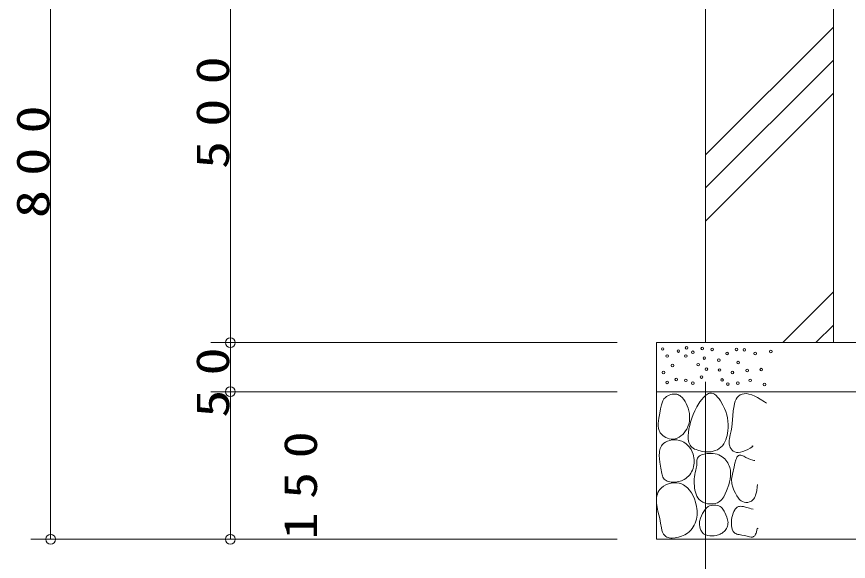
# Model space of a CAD drawing. Units: millimetres on the paper. Extents: x 0 to 420, y -594 to 297.
# Drawn here: x 295.49 to 337.76, y -413.52 to -385.82 of the extents above; entities that cross this region are included whole.
import ezdxf

# ---------------------------------------------------------------- set-up
doc = ezdxf.new("R2010")
doc.units = ezdxf.units.MM
for name, color, linetype, lineweight in [('0_2', 7, 'Continuous', 13), ('2D_DIMENSION', 7, 'Continuous', 13), ('HAT', 7, 'Continuous', 13)]:
    doc.layers.add(name, color=color, linetype=linetype, lineweight=lineweight)
doc.styles.add('ＭＳ ゴシック', font='')
doc.styles.get('ＭＳ ゴシック').set_extended_font_data('MS Gothic')

msp = doc.modelspace()

# ---------------------------------------------------------------- linework, layer by layer
at = {"layer": '0_2'}
for p, q in [((337.008, -360.595), (337.008, -402.4)), ((330.508, -377.4), (330.508, -402.4)), ((306.35, -402.4), (306.35, -401.9)), ((306.35, -402.4), (306.35, -401.9)), ((328.008, -402.4), (350.508, -402.4)), ((328.008, -402.4), (328.008, -412.4)), ((306.35, -404.895), (306.35, -405.395)), ((306.35, -404.895), (306.35, -405.395)), ((328.008, -404.9), (350.508, -404.9)), ((297.213, -412.395), (297.213, -411.895)), ((306.35, -412.395), (306.35, -411.895)), ((328.008, -412.4), (350.508, -412.4))]:
    msp.add_line(p, q, dxfattribs=at)
for centre in [(306.35, -402.4), (306.35, -402.4), (306.35, -404.895), (306.35, -404.895), (297.213, -412.395), (306.35, -412.395)]:
    msp.add_circle(centre, 0.25, dxfattribs=at)
at = {"layer": '2D_DIMENSION'}
for p, q in [((297.213, -372.9), (297.213, -411.895)), ((306.35, -377.9), (306.35, -401.9)), ((306.35, -401.9), (306.35, -401.4)), ((326.008, -402.4), (305.35, -402.4)), ((326.008, -402.4), (305.35, -402.4)), ((306.35, -402.4), (306.35, -404.895)), ((330.508, -404.4), (330.508, -423.4)), ((326.014, -404.895), (305.35, -404.895)), ((326.014, -404.895), (305.35, -404.895)), ((306.35, -405.395), (306.35, -411.895)), ((306.35, -405.395), (306.35, -405.895)), ((326.014, -412.395), (296.213, -412.395)), ((326.014, -412.395), (305.35, -412.395))]:
    msp.add_line(p, q, dxfattribs=at)
at = {"layer": 'HAT'}
for p, q in [((330.508, -392.849), (337.008, -386.349)), ((330.508, -394.533), (337.008, -388.033)), ((330.508, -396.216), (337.008, -389.716)), ((334.427, -402.4), (337.008, -399.819)), ((336.111, -402.4), (337.008, -401.503)), ((330.601, -405.017), (330.652, -404.991)), ((330.652, -404.991), (330.703, -404.973)), ((330.703, -404.973), (330.753, -404.963)), ((330.753, -404.963), (330.804, -404.962)), ((330.804, -404.962), (330.886, -404.982)), ((330.886, -404.982), (330.966, -405.025)), ((332.462, -404.996), (332.357, -405.018)), ((332.58, -404.993), (332.462, -404.996)), ((332.712, -405.012), (332.58, -404.993)), ((328.292, -405.452), (328.336, -405.354)), ((328.336, -405.354), (328.391, -405.265)), ((328.391, -405.265), (328.462, -405.187)), ((328.462, -405.187), (328.521, -405.139)), ((328.521, -405.139), (328.587, -405.099)), ((328.587, -405.099), (328.658, -405.065)), ((328.658, -405.065), (328.733, -405.04)), ((328.733, -405.04), (328.811, -405.023)), ((328.811, -405.023), (328.888, -405.014)), ((328.888, -405.014), (328.965, -405.016)), ((328.965, -405.016), (329.039, -405.027)), ((329.039, -405.027), (329.093, -405.042)), ((329.093, -405.042), (329.144, -405.063)), ((329.144, -405.063), (329.192, -405.089)), ((329.192, -405.089), (329.239, -405.12)), ((329.239, -405.12), (329.324, -405.195)), ((329.324, -405.195), (329.4, -405.284)), ((329.4, -405.284), (329.467, -405.386)), ((329.467, -405.386), (329.526, -405.497)), ((330.066, -405.668), (330.222, -405.416)), ((330.222, -405.416), (330.311, -405.295)), ((330.311, -405.295), (330.404, -405.184)), ((330.404, -405.184), (330.502, -405.089)), ((330.502, -405.089), (330.601, -405.017)), ((330.966, -405.025), (331.044, -405.088)), ((331.044, -405.088), (331.12, -405.167)), ((331.12, -405.167), (331.192, -405.258)), ((331.192, -405.258), (331.26, -405.359)), ((331.26, -405.359), (331.381, -405.572)), ((332.015, -405.379), (331.979, -405.491)), ((332.061, -405.277), (332.015, -405.379)), ((332.119, -405.187), (332.061, -405.277)), ((332.186, -405.115), (332.119, -405.187)), ((332.265, -405.059), (332.186, -405.115)), ((332.357, -405.018), (332.265, -405.059)), ((332.857, -405.055), (332.712, -405.012)), ((333.017, -405.123), (332.857, -405.055)), ((333.146, -405.19), (333.017, -405.123)), ((333.274, -405.266), (333.146, -405.19)), ((333.499, -405.411), (333.274, -405.266)), ((333.595, -405.476), (333.499, -405.411)), ((328.173, -405.989), (328.211, -405.773)), ((328.211, -405.773), (328.259, -405.555)), ((328.259, -405.555), (328.292, -405.452)), ((329.526, -405.497), (329.575, -405.613)), ((329.575, -405.613), (329.616, -405.732)), ((329.616, -405.732), (329.654, -405.871)), ((329.962, -405.861), (330.066, -405.668)), ((331.381, -405.572), (331.462, -405.741)), ((331.462, -405.741), (331.527, -405.906)), ((331.952, -405.61), (331.916, -405.862)), ((331.979, -405.491), (331.952, -405.61)), ((328.108, -406.374), (328.126, -406.243)), ((328.126, -406.243), (328.173, -405.989)), ((329.654, -405.871), (329.68, -406.009)), ((329.68, -406.009), (329.693, -406.145)), ((329.693, -406.145), (329.694, -406.28)), ((329.745, -406.438), (329.807, -406.236)), ((329.807, -406.236), (329.878, -406.047)), ((329.878, -406.047), (329.962, -405.861)), ((331.527, -405.906), (331.579, -406.069)), ((331.579, -406.069), (331.617, -406.231)), ((331.617, -406.231), (331.641, -406.393)), ((331.894, -406.117), (331.859, -406.507)), ((331.916, -405.862), (331.894, -406.117)), ((328.098, -406.505), (328.108, -406.374)), ((328.099, -406.634), (328.098, -406.505)), ((328.115, -406.758), (328.099, -406.634)), ((329.611, -406.668), (329.552, -406.791)), ((329.653, -406.542), (329.611, -406.668)), ((329.681, -406.412), (329.653, -406.542)), ((329.662, -406.786), (329.7, -406.607)), ((329.694, -406.28), (329.681, -406.412)), ((329.7, -406.607), (329.745, -406.438)), ((331.641, -406.393), (331.652, -406.555)), ((331.652, -406.555), (331.651, -406.719)), ((331.833, -406.696), (331.798, -406.887)), ((331.859, -406.507), (331.833, -406.696)), ((328.13, -406.817), (328.115, -406.758)), ((328.149, -406.875), (328.13, -406.817)), ((328.174, -406.93), (328.149, -406.875)), ((328.205, -406.983), (328.174, -406.93)), ((328.26, -407.054), (328.205, -406.983)), ((328.325, -407.118), (328.26, -407.054)), ((328.4, -407.175), (328.325, -407.118)), ((329.344, -407.065), (329.256, -407.141)), ((329.423, -406.98), (329.344, -407.065)), ((329.492, -406.888), (329.423, -406.98)), ((329.552, -406.791), (329.492, -406.888)), ((329.621, -407.145), (329.634, -406.967)), ((329.634, -406.967), (329.662, -406.786)), ((331.599, -407.117), (331.57, -407.231)), ((331.638, -406.887), (331.599, -407.117)), ((331.651, -406.719), (331.638, -406.887)), ((331.754, -407.081), (331.717, -407.276)), ((331.798, -406.887), (331.754, -407.081)), ((328.337, -407.554), (328.377, -407.518)), ((328.377, -407.518), (328.469, -407.456)), ((328.483, -407.222), (328.4, -407.175)), ((328.469, -407.456), (328.573, -407.407)), ((328.57, -407.26), (328.483, -407.222)), ((328.661, -407.287), (328.57, -407.26)), ((328.573, -407.407), (328.686, -407.372)), ((328.754, -407.302), (328.661, -407.287)), ((328.686, -407.372), (328.805, -407.35)), ((328.847, -407.304), (328.754, -407.302)), ((328.805, -407.35), (328.927, -407.341)), ((328.956, -407.288), (328.847, -407.304)), ((328.927, -407.341), (329.049, -407.347)), ((329.062, -407.254), (328.956, -407.288)), ((329.049, -407.347), (329.167, -407.368)), ((329.162, -407.204), (329.062, -407.254)), ((329.256, -407.141), (329.162, -407.204)), ((329.167, -407.368), (329.231, -407.386)), ((329.231, -407.386), (329.292, -407.408)), ((329.292, -407.408), (329.408, -407.466)), ((329.408, -407.466), (329.515, -407.538)), ((329.515, -407.538), (329.61, -407.625)), ((329.628, -407.316), (329.621, -407.145)), ((329.64, -407.396), (329.628, -407.316)), ((329.659, -407.472), (329.64, -407.396)), ((329.684, -407.543), (329.659, -407.472)), ((329.718, -407.609), (329.684, -407.543)), ((331.486, -407.448), (331.43, -407.547)), ((331.533, -407.342), (331.486, -407.448)), ((331.57, -407.231), (331.533, -407.342)), ((331.706, -407.373), (331.704, -407.469)), ((331.704, -407.469), (331.712, -407.564)), ((331.717, -407.276), (331.706, -407.373)), ((328.158, -407.99), (328.167, -407.915)), ((328.167, -407.915), (328.181, -407.843)), ((328.181, -407.843), (328.201, -407.774)), ((328.201, -407.774), (328.227, -407.709)), ((328.227, -407.709), (328.26, -407.648)), ((328.26, -407.648), (328.301, -407.592)), ((328.301, -407.592), (328.337, -407.554)), ((329.61, -407.625), (329.695, -407.723)), ((329.695, -407.723), (329.768, -407.832)), ((329.759, -407.668), (329.718, -407.609)), ((329.809, -407.721), (329.759, -407.668)), ((329.768, -407.832), (329.827, -407.949)), ((329.872, -407.768), (329.809, -407.721)), ((329.827, -407.949), (329.873, -408.073)), ((329.943, -407.808), (329.872, -407.768)), ((330.021, -407.841), (329.943, -407.808)), ((330.104, -407.869), (330.021, -407.841)), ((330.278, -407.912), (330.104, -407.869)), ((330.451, -407.945), (330.278, -407.912)), ((330.559, -407.959), (330.451, -407.945)), ((330.67, -407.96), (330.559, -407.959)), ((330.782, -407.949), (330.67, -407.96)), ((330.893, -407.926), (330.782, -407.949)), ((331.001, -407.891), (330.893, -407.926)), ((331.104, -407.845), (331.001, -407.891)), ((331.199, -407.788), (331.104, -407.845)), ((331.285, -407.721), (331.199, -407.788)), ((331.363, -407.639), (331.285, -407.721)), ((331.43, -407.547), (331.363, -407.639)), ((331.712, -407.564), (331.734, -407.657)), ((331.734, -407.657), (331.763, -407.73)), ((331.763, -407.73), (331.803, -407.799)), ((331.803, -407.799), (331.853, -407.862)), ((331.853, -407.862), (331.915, -407.914)), ((331.915, -407.914), (331.989, -407.955)), ((331.989, -407.955), (332.073, -407.981)), ((332.279, -407.977), (332.405, -407.942)), ((332.405, -407.942), (332.534, -407.891)), ((332.534, -407.891), (332.658, -407.83)), ((332.658, -407.83), (332.767, -407.767)), ((332.767, -407.767), (332.851, -407.711)), ((332.851, -407.711), (332.9, -407.668)), ((332.905, -407.648), (332.857, -407.657)), ((332.9, -407.668), (332.909, -407.655)), ((332.909, -407.655), (332.905, -407.648)), ((328.154, -408.146), (328.158, -407.99)), ((328.165, -408.307), (328.154, -408.146)), ((328.185, -408.469), (328.165, -408.307)), ((329.873, -408.073), (329.896, -408.161)), ((329.896, -408.161), (329.913, -408.251)), ((329.913, -408.251), (329.922, -408.342)), ((329.922, -408.342), (329.925, -408.433)), ((330.058, -408.512), (330.065, -408.381)), ((330.065, -408.381), (330.077, -408.32)), ((330.077, -408.32), (330.098, -408.266)), ((330.098, -408.266), (330.131, -408.217)), ((330.131, -408.217), (330.176, -408.175)), ((330.176, -408.175), (330.23, -408.14)), ((330.23, -408.14), (330.292, -408.11)), ((330.292, -408.11), (330.359, -408.086)), ((330.359, -408.086), (330.431, -408.067)), ((330.431, -408.067), (330.579, -408.041)), ((330.579, -408.041), (330.688, -408.032)), ((330.688, -408.032), (330.793, -408.03)), ((330.793, -408.03), (330.896, -408.037)), ((330.896, -408.037), (330.995, -408.052)), ((330.995, -408.052), (331.09, -408.075)), ((331.09, -408.075), (331.181, -408.108)), ((331.181, -408.108), (331.267, -408.15)), ((331.267, -408.15), (331.349, -408.202)), ((331.349, -408.202), (331.414, -408.253)), ((331.414, -408.253), (331.476, -408.311)), ((331.476, -408.311), (331.532, -408.374)), ((331.532, -408.374), (331.584, -408.443)), ((332.042, -408.362), (331.997, -408.535)), ((332.069, -408.286), (332.042, -408.362)), ((332.1, -408.221), (332.069, -408.286)), ((332.073, -407.981), (332.17, -407.989)), ((332.138, -408.171), (332.1, -408.221)), ((332.183, -408.138), (332.138, -408.171)), ((332.17, -407.989), (332.279, -407.977)), ((332.22, -408.126), (332.183, -408.138)), ((332.26, -408.123), (332.22, -408.126)), ((332.303, -408.129), (332.26, -408.123)), ((332.35, -408.141), (332.303, -408.129)), ((332.451, -408.18), (332.35, -408.141)), ((332.56, -408.233), (332.451, -408.18)), ((332.79, -408.342), (332.56, -408.233)), ((332.905, -408.38), (332.79, -408.342)), ((332.962, -408.39), (332.905, -408.38)), ((328.237, -408.779), (328.185, -408.469)), ((328.278, -409.05), (328.237, -408.779)), ((329.868, -408.793), (329.837, -408.878)), ((329.892, -408.705), (329.868, -408.793)), ((329.91, -408.615), (329.892, -408.705)), ((329.921, -408.525), (329.91, -408.615)), ((329.925, -408.433), (329.921, -408.525)), ((330.002, -408.887), (330.034, -408.779)), ((330.034, -408.779), (330.048, -408.715)), ((330.048, -408.715), (330.055, -408.649)), ((330.055, -408.649), (330.058, -408.512)), ((331.584, -408.443), (331.631, -408.515)), ((331.631, -408.515), (331.671, -408.59)), ((331.671, -408.59), (331.706, -408.668)), ((331.706, -408.668), (331.734, -408.747)), ((331.734, -408.747), (331.767, -408.891)), ((331.959, -408.715), (331.869, -409.086)), ((331.997, -408.535), (331.959, -408.715)), ((333.017, -408.394), (332.962, -408.39)), ((328.292, -409.116), (328.278, -409.05)), ((328.311, -409.18), (328.292, -409.116)), ((328.335, -409.239), (328.311, -409.18)), ((329.642, -409.183), (329.577, -409.247)), ((329.701, -409.114), (329.642, -409.183)), ((329.753, -409.039), (329.701, -409.114)), ((329.798, -408.961), (329.753, -409.039)), ((329.837, -408.878), (329.798, -408.961)), ((329.932, -409.33), (329.941, -409.218)), ((329.941, -409.218), (329.956, -409.106)), ((329.956, -409.106), (329.976, -408.996)), ((329.976, -408.996), (330.002, -408.887)), ((331.775, -409.186), (331.756, -409.336)), ((331.767, -408.891), (331.78, -409.038)), ((331.78, -409.038), (331.775, -409.186)), ((331.869, -409.086), (331.839, -409.254)), ((328.365, -409.292), (328.335, -409.239)), ((328.404, -409.34), (328.365, -409.292)), ((328.367, -409.697), (328.487, -409.632)), ((328.45, -409.381), (328.404, -409.34)), ((328.502, -409.416), (328.45, -409.381)), ((328.487, -409.632), (328.618, -409.581)), ((328.56, -409.444), (328.502, -409.416)), ((328.623, -409.467), (328.56, -409.444)), ((328.618, -409.581), (328.755, -409.546)), ((328.69, -409.484), (328.623, -409.467)), ((328.761, -409.495), (328.69, -409.484)), ((328.755, -409.546), (328.895, -409.529)), ((328.834, -409.5), (328.761, -409.495)), ((328.909, -409.5), (328.834, -409.5)), ((328.895, -409.529), (329.034, -409.529)), ((328.985, -409.495), (328.909, -409.5)), ((329.062, -409.484), (328.985, -409.495)), ((329.034, -409.529), (329.167, -409.549)), ((329.138, -409.468), (329.062, -409.484)), ((329.213, -409.447), (329.138, -409.468)), ((329.167, -409.549), (329.245, -409.57)), ((329.287, -409.422), (329.213, -409.447)), ((329.245, -409.57), (329.319, -409.599)), ((329.357, -409.391), (329.287, -409.422)), ((329.319, -409.599), (329.39, -409.634)), ((329.424, -409.356), (329.357, -409.391)), ((329.39, -409.634), (329.458, -409.676)), ((329.504, -409.305), (329.424, -409.356)), ((329.577, -409.247), (329.504, -409.305)), ((329.928, -409.444), (329.932, -409.33)), ((329.93, -409.56), (329.928, -409.444)), ((329.937, -409.677), (329.93, -409.56)), ((331.68, -409.635), (331.574, -409.934)), ((331.723, -409.485), (331.68, -409.635)), ((331.756, -409.336), (331.723, -409.485)), ((331.831, -409.337), (331.83, -409.421)), ((331.83, -409.421), (331.836, -409.499)), ((331.839, -409.254), (331.831, -409.337)), ((331.836, -409.499), (331.848, -409.579)), ((331.848, -409.579), (331.889, -409.741)), ((333.133, -409.737), (333.144, -409.615)), ((333.144, -409.615), (333.146, -409.645)), ((328.054, -410.103), (328.084, -410.02)), ((328.084, -410.02), (328.123, -409.942)), ((328.123, -409.942), (328.173, -409.87)), ((328.173, -409.87), (328.261, -409.777)), ((328.261, -409.777), (328.367, -409.697)), ((329.458, -409.676), (329.583, -409.776)), ((329.583, -409.776), (329.695, -409.896)), ((329.695, -409.896), (329.792, -410.033)), ((329.792, -410.033), (329.876, -410.183)), ((329.949, -409.787), (329.937, -409.677)), ((329.967, -409.896), (329.949, -409.787)), ((329.992, -410.004), (329.967, -409.896)), ((330.025, -410.107), (329.992, -410.004)), ((331.574, -409.934), (331.508, -410.092)), ((331.889, -409.741), (331.949, -409.902)), ((331.949, -409.902), (332.023, -410.062)), ((332.023, -410.062), (332.092, -410.189)), ((333.049, -410.158), (333.08, -410.053)), ((333.08, -410.053), (333.104, -409.942)), ((333.104, -409.942), (333.133, -409.737)), ((328.013, -410.374), (328.019, -410.28)), ((328.018, -410.568), (328.013, -410.374)), ((328.019, -410.28), (328.033, -410.19)), ((328.033, -410.19), (328.054, -410.103)), ((329.876, -410.183), (329.946, -410.344)), ((329.946, -410.344), (330.001, -410.511)), ((330.067, -410.205), (330.025, -410.107)), ((330.119, -410.295), (330.067, -410.205)), ((330.182, -410.377), (330.119, -410.295)), ((330.258, -410.447), (330.182, -410.377)), ((330.308, -410.482), (330.258, -410.447)), ((330.362, -410.512), (330.308, -410.482)), ((331.221, -410.479), (331.169, -410.51)), ((331.283, -410.429), (331.221, -410.479)), ((331.339, -410.373), (331.283, -410.429)), ((331.388, -410.31), (331.339, -410.373)), ((331.432, -410.241), (331.388, -410.31)), ((331.508, -410.092), (331.432, -410.241)), ((332.092, -410.189), (332.172, -410.305)), ((332.172, -410.305), (332.216, -410.357)), ((332.216, -410.357), (332.265, -410.404)), ((332.265, -410.404), (332.318, -410.445)), ((332.318, -410.445), (332.376, -410.479)), ((332.376, -410.479), (332.462, -410.512)), ((332.65, -410.525), (332.744, -410.501)), ((332.744, -410.501), (332.79, -410.48)), ((332.79, -410.48), (332.835, -410.454)), ((332.835, -410.454), (332.878, -410.422)), ((332.878, -410.422), (332.918, -410.383)), ((332.918, -410.383), (332.956, -410.337)), ((332.956, -410.337), (332.991, -410.285)), ((332.991, -410.285), (333.022, -410.225)), ((333.022, -410.225), (333.049, -410.158)), ((328.043, -410.766), (328.018, -410.568)), ((328.081, -410.965), (328.043, -410.766)), ((330.001, -410.511), (330.051, -410.73)), ((330.051, -410.73), (330.066, -410.84)), ((330.066, -410.84), (330.075, -410.95)), ((330.479, -410.56), (330.362, -410.512)), ((330.412, -410.987), (330.477, -410.89)), ((330.477, -410.89), (330.514, -410.846)), ((330.605, -410.591), (330.479, -410.56)), ((330.514, -410.846), (330.553, -410.805)), ((330.553, -410.805), (330.596, -410.768)), ((330.596, -410.768), (330.643, -410.735)), ((330.736, -410.604), (330.605, -410.591)), ((330.643, -410.735), (330.713, -410.701)), ((330.713, -410.701), (330.789, -410.676)), ((330.868, -410.6), (330.736, -410.604)), ((330.789, -410.676), (330.868, -410.661)), ((330.995, -410.578), (330.868, -410.6)), ((330.868, -410.661), (330.95, -410.656)), ((330.95, -410.656), (331.031, -410.661)), ((331.115, -410.537), (330.995, -410.578)), ((331.031, -410.661), (331.11, -410.676)), ((331.11, -410.676), (331.185, -410.701)), ((331.169, -410.51), (331.115, -410.537)), ((331.185, -410.701), (331.253, -410.735)), ((331.253, -410.735), (331.303, -410.772)), ((331.303, -410.772), (331.348, -410.815)), ((331.348, -410.815), (331.389, -410.862)), ((331.389, -410.862), (331.425, -410.915)), ((331.425, -410.915), (331.458, -410.971)), ((331.991, -410.897), (331.943, -410.983)), ((332.018, -410.86), (331.991, -410.897)), ((332.047, -410.826), (332.018, -410.86)), ((332.078, -410.796), (332.047, -410.826)), ((332.111, -410.771), (332.078, -410.796)), ((332.146, -410.751), (332.111, -410.771)), ((332.183, -410.735), (332.146, -410.751)), ((332.222, -410.726), (332.183, -410.735)), ((332.262, -410.721), (332.222, -410.726)), ((332.349, -410.724), (332.262, -410.721)), ((332.44, -410.739), (332.349, -410.724)), ((332.535, -410.763), (332.44, -410.739)), ((332.462, -410.512), (332.554, -410.528)), ((332.73, -410.821), (332.535, -410.763)), ((332.554, -410.528), (332.65, -410.525)), ((332.826, -410.847), (332.73, -410.821)), ((332.921, -410.864), (332.826, -410.847)), ((328.173, -411.345), (328.081, -410.965)), ((328.217, -411.578), (328.173, -411.345)), ((330.059, -411.275), (330.04, -411.38)), ((330.072, -411.168), (330.059, -411.275)), ((330.077, -411.06), (330.072, -411.168)), ((330.075, -410.95), (330.077, -411.06)), ((330.226, -411.378), (330.246, -411.318)), ((330.246, -411.318), (330.295, -411.202)), ((330.295, -411.202), (330.354, -411.088)), ((330.354, -411.088), (330.412, -410.987)), ((331.458, -410.971), (331.488, -411.03)), ((331.488, -411.03), (331.541, -411.152)), ((331.541, -411.152), (331.59, -411.281)), ((331.59, -411.281), (331.611, -411.346)), ((331.611, -411.346), (331.627, -411.411)), ((331.847, -411.295), (331.83, -411.409)), ((331.871, -411.184), (331.847, -411.295)), ((331.903, -411.079), (331.871, -411.184)), ((331.943, -410.983), (331.903, -411.079)), ((328.258, -411.819), (328.217, -411.578)), ((329.881, -411.768), (329.82, -411.855)), ((329.933, -411.677), (329.881, -411.768)), ((329.977, -411.581), (329.933, -411.677)), ((330.012, -411.482), (329.977, -411.581)), ((330.04, -411.38), (330.012, -411.482)), ((330.194, -411.569), (330.199, -411.503)), ((330.196, -411.663), (330.194, -411.569)), ((330.21, -411.758), (330.196, -411.663)), ((330.199, -411.503), (330.21, -411.44)), ((330.21, -411.44), (330.226, -411.378)), ((330.234, -411.851), (330.21, -411.758)), ((331.623, -411.726), (331.6, -411.785)), ((331.638, -411.666), (331.623, -411.726)), ((331.627, -411.411), (331.639, -411.475)), ((331.645, -411.603), (331.638, -411.666)), ((331.639, -411.475), (331.646, -411.539)), ((331.646, -411.539), (331.645, -411.603)), ((331.822, -411.513), (331.82, -411.615)), ((331.82, -411.615), (331.826, -411.714)), ((331.83, -411.409), (331.822, -411.513)), ((331.826, -411.714), (331.84, -411.807)), ((328.285, -411.934), (328.258, -411.819)), ((328.32, -412.039), (328.285, -411.934)), ((328.367, -412.133), (328.32, -412.039)), ((328.429, -412.211), (328.367, -412.133)), ((329.443, -412.171), (329.289, -412.243)), ((329.584, -412.083), (329.443, -412.171)), ((329.672, -412.013), (329.584, -412.083)), ((329.751, -411.937), (329.672, -412.013)), ((329.82, -411.855), (329.751, -411.937)), ((330.269, -411.94), (330.234, -411.851)), ((330.29, -411.981), (330.269, -411.94)), ((330.315, -412.02), (330.29, -411.981)), ((330.342, -412.056), (330.315, -412.02)), ((330.371, -412.089), (330.342, -412.056)), ((330.403, -412.118), (330.371, -412.089)), ((330.438, -412.143), (330.403, -412.118)), ((330.475, -412.163), (330.438, -412.143)), ((330.515, -412.179), (330.475, -412.163)), ((330.618, -412.205), (330.515, -412.179)), ((331.155, -412.179), (331.103, -412.195)), ((331.206, -412.16), (331.155, -412.179)), ((331.255, -412.138), (331.206, -412.16)), ((331.303, -412.112), (331.255, -412.138)), ((331.349, -412.083), (331.303, -412.112)), ((331.402, -412.043), (331.349, -412.083)), ((331.451, -411.998), (331.402, -412.043)), ((331.496, -411.95), (331.451, -411.998)), ((331.536, -411.898), (331.496, -411.95)), ((331.571, -411.843), (331.536, -411.898)), ((331.6, -411.785), (331.571, -411.843)), ((331.84, -411.807), (331.863, -411.892)), ((331.863, -411.892), (331.895, -411.968)), ((331.895, -411.968), (331.915, -412.002)), ((331.915, -412.002), (331.938, -412.032)), ((331.938, -412.032), (331.963, -412.059)), ((331.963, -412.059), (331.991, -412.083)), ((331.991, -412.083), (332.039, -412.111)), ((332.039, -412.111), (332.092, -412.133)), ((332.092, -412.133), (332.152, -412.148)), ((332.152, -412.148), (332.215, -412.161)), ((332.215, -412.161), (332.354, -412.182)), ((332.354, -412.182), (332.504, -412.211)), ((333.004, -412.218), (333.028, -412.186)), ((333.028, -412.186), (333.049, -412.147)), ((333.049, -412.147), (333.07, -412.092)), ((333.07, -412.092), (333.088, -412.032)), ((333.088, -412.032), (333.119, -411.917)), ((333.119, -411.917), (333.132, -411.873)), ((333.132, -411.873), (333.146, -411.845)), ((333.146, -411.845), (333.154, -411.838)), ((333.154, -411.838), (333.161, -411.838)), ((333.161, -411.838), (333.169, -411.844)), ((333.169, -411.844), (333.178, -411.858)), ((328.478, -412.251), (328.429, -412.211)), ((328.534, -412.283), (328.478, -412.251)), ((328.596, -412.308), (328.534, -412.283)), ((328.662, -412.326), (328.596, -412.308)), ((328.733, -412.337), (328.662, -412.326)), ((328.808, -412.341), (328.733, -412.337)), ((328.965, -412.33), (328.808, -412.341)), ((329.128, -412.297), (328.965, -412.33)), ((329.289, -412.243), (329.128, -412.297)), ((330.724, -412.222), (330.618, -412.205)), ((330.833, -412.229), (330.724, -412.222)), ((330.942, -412.224), (330.833, -412.229)), ((331.05, -412.208), (330.942, -412.224)), ((331.103, -412.195), (331.05, -412.208)), ((332.504, -412.211), (332.664, -412.255)), ((332.664, -412.255), (332.742, -412.275)), ((332.742, -412.275), (332.817, -412.285)), ((332.817, -412.285), (332.852, -412.286)), ((332.852, -412.286), (332.886, -412.283)), ((332.886, -412.283), (332.919, -412.275)), ((332.919, -412.275), (332.949, -412.262)), ((332.949, -412.262), (332.978, -412.243)), ((332.978, -412.243), (333.004, -412.218))]:
    msp.add_line(p, q, dxfattribs=at)
for centre in [(328.324, -402.722), (329.121, -402.827), (329.541, -402.659), (329.855, -402.89), (330.337, -402.701), (330.841, -402.743), (331.596, -402.953), (332.078, -402.743), (332.476, -402.764), (333.022, -402.953), (333.819, -402.848), (328.555, -403.079), (329.499, -403.079), (330.442, -403.183), (331.176, -403.288), (328.827, -403.561), (330.128, -403.519), (330.547, -403.75), (331.218, -403.791), (332.162, -403.414), (333.336, -403.77), (328.366, -403.917), (330.295, -404.148), (331.868, -403.917), (332.623, -403.812), (328.555, -404.42), (329.016, -404.274), (329.499, -404.316), (329.855, -404.462), (331.344, -404.295), (331.638, -404.504), (332.141, -404.462), (332.77, -404.316), (333.504, -404.525)]:
    msp.add_circle(centre, 0.0663, dxfattribs=at)

# ---------------------------------------------------------------- texts
at = {"layer": '2D_DIMENSION', "char_height": 1.686, "attachment_point": 7, "rotation": 90, "style": 'ＭＳ ゴシック'}
for s, insert in [('\\T1.5;\\W1.25;500', (306.316, -393.569)), ('\\T1.5;\\W1.25;800', (297.18, -396.067)), ('\\T1.5;\\W1.25;50', (306.316, -406.222)), ('\\T1.5;\\W1.2;150', (310.782, -412.412))]:
    msp.add_mtext(s, dxfattribs=dict(at, insert=insert))

doc.saveas('drawing.dxf')
